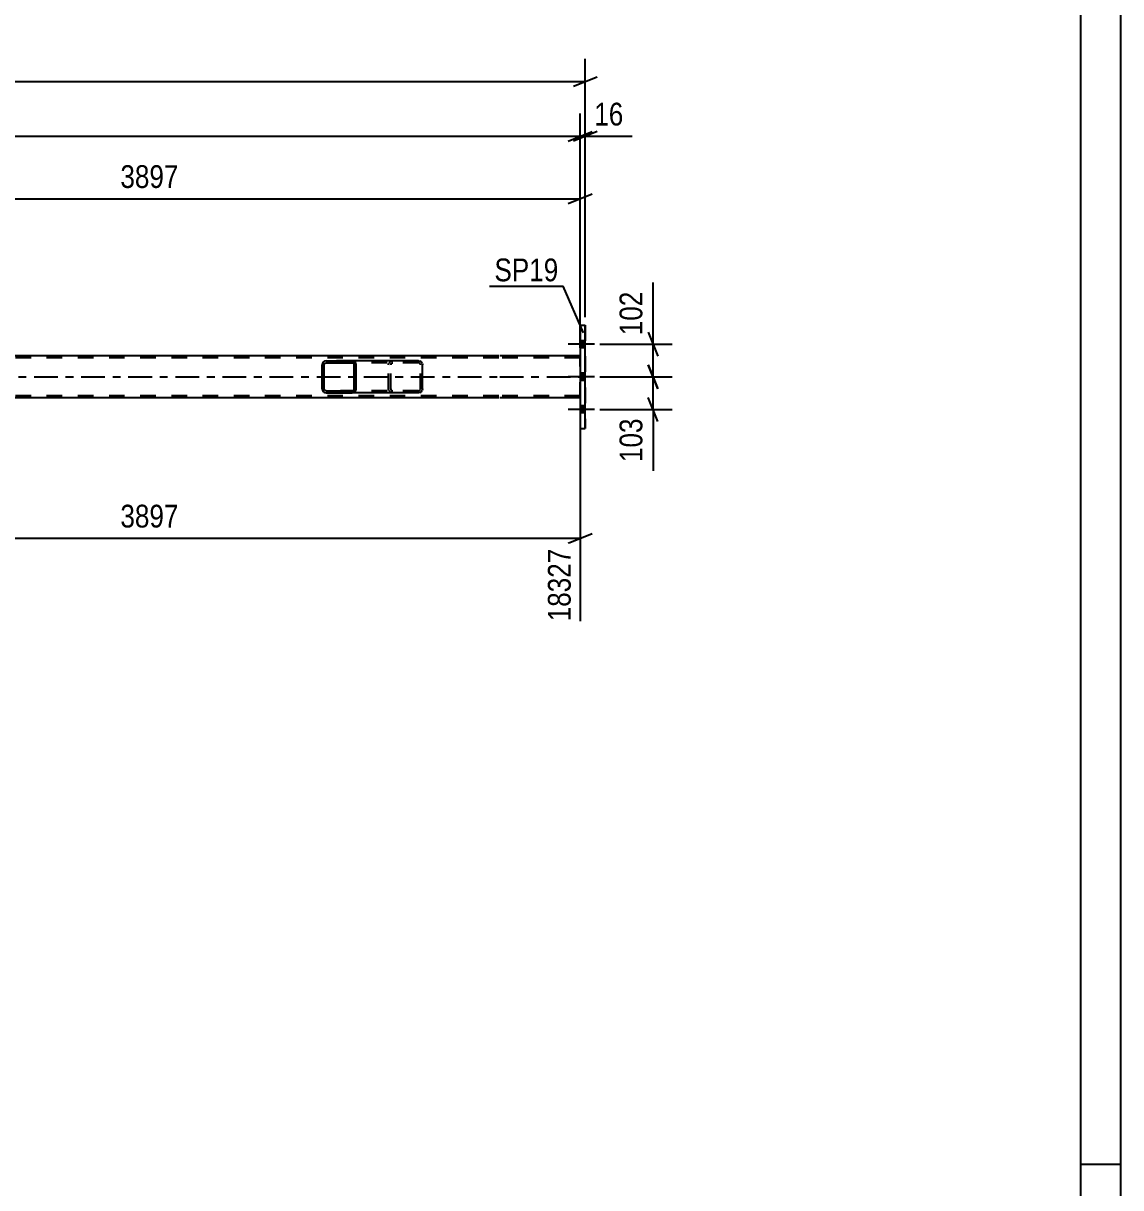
# Model space of a CAD drawing. Header units: millimetres. Extents: x 0 to 841, y 0 to 594.
# Drawn here: x 703.1 to 841, y 146.1 to 292.4 of the extents above; entities that cross this region are included whole.
import ezdxf

# ---------------------------------------------------------------- set-up
doc = ezdxf.new("R2010")
doc.units = ezdxf.units.MM
doc.linetypes.add('DXK_LINE_DOT2', pattern=[3.9198, 1.9599, -1.9599])
doc.linetypes.add('DXK_LINE_DOT3', pattern=[5.9187, 2.979, -0.9799, 0.9799, -0.9799])
doc.styles.add('Arial Narrow', font='ARIALN.TTF', dxfattribs={"height": 0.2})

# ---------------------------------------------------------------- blocks, each defined once
blk = doc.blocks.new('Unknown-814748436-1133')
at = {"color": 5, "linetype": 'Continuous'}
for p, q in [((841, 0), (841, 594)), ((836, 5), (836, 589)), ((841, 149), (836, 149))]:
    blk.add_line(p, q, dxfattribs=at)
blk = doc.blocks.new('Bolt-814748436-2485 - 2466')
at = {"linetype": 'Continuous'}
for points in [[(773.71, 251.66), (773.71, 252.54), (773.07, 252.54), (773.07, 251.66)], [(773.71, 251.66), (773.71, 252.54), (773.07, 252.54), (773.07, 251.66)], [(773.71, 251.66), (773.71, 252.54), (773.07, 252.54), (773.07, 251.66)], [(773.71, 247.56), (773.71, 248.44), (773.07, 248.44), (773.07, 247.56)], [(773.71, 247.56), (773.71, 248.44), (773.07, 248.44), (773.07, 247.56)], [(773.71, 243.46), (773.71, 244.34), (773.07, 244.34), (773.07, 243.46)], [(773.71, 243.46), (773.71, 244.34), (773.07, 244.34), (773.07, 243.46)], [(773.71, 243.46), (773.71, 244.34), (773.07, 244.34), (773.07, 243.46)]]:
    blk.add_hatch(color=1, dxfattribs=at).paths.add_polyline_path(points)
at = {"color": 1, "linetype": 'Continuous'}
for p, q in [((774.87, 252.1), (771.55, 252.1)), ((774.87, 252.1), (771.55, 252.1)), ((774.87, 252.1), (771.55, 252.1)), ((773.71, 252.54), (773.07, 252.54)), ((773.71, 252.54), (773.07, 252.54)), ((773.71, 252.54), (773.07, 252.54)), ((773.71, 251.66), (773.07, 251.66)), ((773.71, 251.66), (773.07, 251.66)), ((773.71, 251.66), (773.07, 251.66)), ((774.87, 248), (771.55, 248)), ((774.87, 248), (771.55, 248)), ((773.71, 248.44), (773.07, 248.44)), ((773.71, 248.44), (773.07, 248.44)), ((773.71, 247.56), (773.07, 247.56)), ((773.71, 247.56), (773.07, 247.56)), ((774.87, 243.9), (771.55, 243.9)), ((774.87, 243.9), (771.55, 243.9)), ((774.87, 243.9), (771.55, 243.9)), ((773.71, 244.34), (773.07, 244.34)), ((773.71, 244.34), (773.07, 244.34)), ((773.71, 244.34), (773.07, 244.34)), ((773.71, 243.46), (773.07, 243.46)), ((773.71, 243.46), (773.07, 243.46)), ((773.71, 243.46), (773.07, 243.46))]:
    blk.add_line(p, q, dxfattribs=at)
blk = doc.blocks.new('Part-814748436-2548 - 2466')
at = {"color": 7, "linetype": 'DXK_LINE_DOT2'}
for p, q in [((762.85, 250.4), (100.73, 250.4)), ((773.07, 250.4), (762.95, 250.4)), ((773.07, 250.64), (773.07, 245.36)), ((773.07, 245.36), (773.07, 250.6)), ((762.85, 245.6), (100.73, 245.6)), ((773.07, 245.6), (762.95, 245.6))]:
    blk.add_line(p, q, dxfattribs=at)
at = {"color": 2, "linetype": 'Continuous'}
for p, q in [((762.85, 250.64), (670, 250.64)), ((773.07, 250.64), (762.95, 250.64)), ((762.85, 245.36), (670, 245.36)), ((773.07, 245.36), (762.95, 245.36))]:
    blk.add_line(p, q, dxfattribs=at)
at = {"color": 7, "linetype": 'DXK_LINE_DOT3'}
for p, q in [((100.73, 248), (762.85, 248)), ((762.95, 248), (773.07, 248))]:
    blk.add_line(p, q, dxfattribs=at)
blk = doc.blocks.new('Part-814748436-2602 - 2466')
at = {"color": 2, "linetype": 'Continuous'}
for p, q in [((773.07, 254.5), (773.07, 254.5)), ((773.07, 254.5), (773.71, 254.5)), ((773.07, 254.5), (773.07, 241.5)), ((773.71, 241.5), (773.71, 254.5)), ((773.07, 241.5), (773.07, 241.5)), ((773.07, 241.5), (773.71, 241.5))]:
    blk.add_line(p, q, dxfattribs=at)
at = {"color": 7, "linetype": 'DXK_LINE_DOT2'}
for p, q in [((773.07, 254.5), (773.07, 241.5)), ((773.71, 254.5), (773.71, 254.5)), ((773.71, 254.5), (773.71, 241.5)), ((773.71, 241.5), (773.71, 241.5))]:
    blk.add_line(p, q, dxfattribs=at)
blk = doc.blocks.new('Part-814748436-2741 - 2466')
at = {"linetype": 'Continuous'}
h = blk.add_hatch(dxfattribs=at)
h.set_pattern_fill('', scale=0.7, style=0, pattern_type=0)
h.set_pattern_definition([(45, (744.8632, 249.7046), (-1.57154, 1.57154), [])])
h.paths.add_polyline_path([(744.9, 249.52), (744.86, 249.7), (744.75, 249.86), (744.59, 249.96), (744.39, 250), (741.16, 250), (740.96, 249.96), (740.79, 249.86), (740.68, 249.7), (740.65, 249.52), (740.65, 246.48), (740.68, 246.3), (740.79, 246.14), (740.96, 246.04), (741.16, 246), (744.39, 246), (744.59, 246.04), (744.75, 246.14), (744.86, 246.3), (744.9, 246.48)])
h.paths.add_polyline_path([(744.63, 246.39), (744.57, 246.31), (744.49, 246.26), (744.39, 246.24), (741.16, 246.24), (741.06, 246.26), (740.98, 246.31), (740.92, 246.39), (740.9, 246.48), (740.9, 249.52), (740.92, 249.61), (740.98, 249.69), (741.06, 249.74), (741.16, 249.76), (744.39, 249.76), (744.49, 249.74), (744.57, 249.69), (744.63, 249.61), (744.65, 249.52), (744.65, 246.48)])
at = {"color": 2, "linetype": 'Continuous'}
for p, q in [((740.68, 249.7), (740.65, 249.52)), ((740.65, 246.48), (740.65, 249.52)), ((740.9, 249.52), (740.92, 249.61)), ((740.9, 246.48), (740.9, 249.52)), ((740.92, 249.61), (740.98, 249.69)), ((741.16, 250), (740.96, 249.96)), ((740.98, 249.69), (741.06, 249.74)), ((741.06, 249.74), (741.16, 249.76)), ((741.16, 250), (744.39, 250)), ((741.16, 249.76), (744.39, 249.76)), ((752.74, 250), (744.39, 250)), ((744.59, 249.96), (744.39, 250)), ((744.39, 249.76), (744.49, 249.74)), ((744.49, 249.74), (744.57, 249.69)), ((744.57, 249.69), (744.63, 249.61)), ((744.63, 249.61), (744.65, 249.52)), ((744.65, 246.48), (744.65, 249.52)), ((744.9, 249.52), (744.86, 249.7)), ((744.9, 246.48), (744.9, 249.52)), ((752.74, 250), (752.94, 249.96)), ((753.21, 249.7), (753.25, 249.52)), ((753.25, 246.48), (753.25, 249.52)), ((740.65, 246.48), (740.68, 246.3)), ((740.92, 246.39), (740.9, 246.48)), ((740.98, 246.31), (740.92, 246.39)), ((740.96, 246.04), (741.16, 246)), ((741.06, 246.26), (740.98, 246.31)), ((741.16, 246.24), (741.06, 246.26)), ((741.16, 246.24), (744.39, 246.24)), ((741.16, 246), (744.39, 246)), ((744.49, 246.26), (744.39, 246.24)), ((744.39, 246), (744.59, 246.04)), ((752.74, 246), (744.39, 246)), ((744.57, 246.31), (744.49, 246.26)), ((744.63, 246.39), (744.57, 246.31)), ((744.65, 246.48), (744.63, 246.39)), ((744.86, 246.3), (744.9, 246.48)), ((752.94, 246.04), (752.74, 246)), ((753.25, 246.48), (753.21, 246.3))]:
    blk.add_line(p, q, dxfattribs=at)
at = {"color": 7, "linetype": 'DXK_LINE_DOT2'}
for p, q in [((744.39, 250), (741.16, 250)), ((752.74, 249.76), (741.16, 249.76)), ((748.99, 249.52), (749.03, 249.7)), ((748.99, 246.48), (748.99, 249.52)), ((749.27, 249.61), (749.25, 249.52)), ((749.25, 246.48), (749.25, 249.52)), ((749.32, 249.69), (749.27, 249.61)), ((749.31, 249.96), (749.51, 250)), ((749.32, 249.69), (749.35, 249.7)), ((749.35, 249.7), (749.41, 249.74)), ((749.41, 249.74), (749.51, 249.76)), ((752.84, 249.74), (752.74, 249.76)), ((752.92, 249.69), (752.84, 249.74)), ((752.98, 249.61), (752.92, 249.69)), ((753, 249.52), (752.98, 249.61)), ((753, 246.48), (753, 249.52)), ((752.74, 246.24), (741.16, 246.24)), ((744.39, 246), (741.16, 246)), ((749.03, 246.3), (748.99, 246.48)), ((749.25, 246.48), (749.27, 246.39)), ((749.27, 246.39), (749.32, 246.31)), ((749.51, 246), (749.31, 246.04)), ((749.32, 246.31), (749.35, 246.3)), ((749.35, 246.3), (749.41, 246.26)), ((749.41, 246.26), (749.51, 246.24)), ((752.74, 246.24), (752.84, 246.26)), ((752.84, 246.26), (752.92, 246.31)), ((752.92, 246.31), (752.98, 246.39)), ((752.98, 246.39), (753, 246.48))]:
    blk.add_line(p, q, dxfattribs=at)
at = {"color": 2, "linetype": 'Continuous'}
for centre, start, end in [((741.14, 249.5), 110.7583, 155.68), ((744.41, 249.5), 24.32, 69.2417), ((752.76, 249.5), 24.3199, 69.2417), ((741.14, 246.5), 204.32, 249.2417), ((744.41, 246.5), 290.7583, 335.68), ((752.76, 246.5), 290.7583, 335.6801)]:
    blk.add_arc(centre, 0.496, start, end, dxfattribs=at)
at = {"color": 7, "linetype": 'DXK_LINE_DOT2'}
for centre, start, end in [((749.49, 249.5), 110.7583, 155.6801), ((749.49, 246.5), 204.3199, 249.2417)]:
    blk.add_arc(centre, 0.496, start, end, dxfattribs=at)
blk = doc.blocks.new('StraightDimension-814748436-8624 - 2466')
at = {"color": 7, "linetype": 'Continuous'}
for p, q in [((773.07, 255.5), (773.07, 281.09)), ((90.51, 278.24), (773.07, 278.24)), ((771.57, 277.64), (774.57, 278.84))]:
    blk.add_line(p, q, dxfattribs=at)
blk = doc.blocks.new('StraightDimension-814748436-2814 - 2466')
at = {"color": 7, "linetype": 'Continuous'}
for p, q in [((773.07, 244.36), (773.07, 217.27)), ((664.8, 235.96), (664.8, 217.27)), ((666.3, 228.31), (663.3, 227.11)), ((664.8, 227.71), (773.07, 227.71)), ((771.57, 227.11), (774.57, 228.31))]:
    blk.add_line(p, q, dxfattribs=at)
at = {"color": 0}
blk.add_wipeout([(723.19, 228.46), (723.19, 232.66), (714.68, 232.66), (714.68, 228.46)], dxfattribs=at)
at = {"color": 3, "style": 'Arial Narrow'}
blk.add_text('3897', height=2.863, dxfattribs=at).set_placement((715.28, 229.06))
at = {"color": 0, "linetype": 'Continuous'}
blk.add_wipeout([(772.47, 227.01), (768.27, 227.01), (768.27, 216.67), (772.47, 216.67)], dxfattribs=at)
at = {"color": 3, "linetype": 'Continuous', "style": 'Arial Narrow'}
blk.add_text('18327', height=2.863, rotation=90.0002, dxfattribs=at).set_placement((771.87, 217.27))
blk = doc.blocks.new('StraightDimension-814748436-2839 - 2466')
at = {"color": 7, "linetype": 'Continuous'}
for p, q in [((664.8, 260.04), (664.8, 273.24)), ((773.07, 251.64), (773.07, 273.24)), ((666.3, 270.99), (663.3, 269.79)), ((771.57, 269.79), (774.57, 270.99)), ((664.8, 270.39), (773.07, 270.39))]:
    blk.add_line(p, q, dxfattribs=at)
at = {"color": 0}
blk.add_wipeout([(723.19, 271.14), (723.19, 275.34), (714.68, 275.34), (714.68, 271.14)], dxfattribs=at)
at = {"color": 3, "style": 'Arial Narrow'}
blk.add_text('3897', height=2.863, dxfattribs=at).set_placement((715.28, 271.74))
blk = doc.blocks.new('StraightDimension-814748436-2917 - 2466')
at = {"color": 7, "linetype": 'Continuous'}
for p, q in [((773.71, 255.5), (773.71, 287.97)), ((772.21, 284.52), (775.21, 285.72)), ((89.87, 285.12), (773.71, 285.12))]:
    blk.add_line(p, q, dxfattribs=at)
blk = doc.blocks.new('StraightDimension-814748436-8623 - 2466')
at = {"color": 7, "linetype": 'Continuous'}
for p, q in [((773.07, 255.5), (773.07, 281.09)), ((773.71, 255.5), (773.71, 281.09)), ((771.57, 277.64), (774.57, 278.84)), ((775.21, 278.84), (772.21, 277.64)), ((773.07, 278.24), (773.71, 278.24)), ((773.71, 278.24), (779.62, 278.24)), ((773.71, 278.24), (779.62, 278.24))]:
    blk.add_line(p, q, dxfattribs=at)
at = {"color": 0}
blk.add_wipeout([(779.09, 278.99), (779.09, 283.19), (774.24, 283.19), (774.24, 278.99)], dxfattribs=at)
at = {"color": 3, "style": 'Arial Narrow'}
blk.add_text('16', height=2.863, dxfattribs=at).set_placement((774.84, 279.59))
blk = doc.blocks.new('StraightDimension-814748436-17318 - 2466')
at = {"color": 7, "linetype": 'Continuous'}
for p, q in [((782.23, 252.1), (782.23, 259.84)), ((782.23, 252.1), (782.23, 259.84)), ((781.63, 253.6), (782.83, 250.6)), ((775.55, 252.1), (784.63, 252.1)), ((782.23, 248), (782.23, 252.1)), ((782.83, 246.5), (781.63, 249.5)), ((775.55, 248), (784.63, 248))]:
    blk.add_line(p, q, dxfattribs=at)
at = {"color": 0}
blk.add_wipeout([(781.48, 259.31), (777.28, 259.31), (777.28, 252.63), (781.48, 252.63)], dxfattribs=at)
at = {"color": 3, "style": 'Arial Narrow'}
blk.add_text('102', height=2.863, rotation=90.0002, dxfattribs=at).set_placement((780.88, 253.23))
blk = doc.blocks.new('StraightDimension-814748436-17319 - 2466')
at = {"color": 7, "linetype": 'Continuous'}
for p, q in [((781.63, 249.5), (782.83, 246.5)), ((775.55, 248), (784.63, 248)), ((782.23, 243.9), (782.23, 248)), ((782.83, 242.4), (781.63, 245.4)), ((775.55, 243.9), (784.63, 243.9)), ((782.23, 243.9), (782.23, 236.17)), ((782.23, 243.9), (782.23, 236.17))]:
    blk.add_line(p, q, dxfattribs=at)
at = {"color": 0}
blk.add_wipeout([(781.48, 243.38), (777.28, 243.38), (777.28, 236.69), (781.48, 236.69)], dxfattribs=at)
at = {"color": 3, "style": 'Arial Narrow'}
blk.add_text('103', height=2.863, rotation=90.0002, dxfattribs=at).set_placement((780.88, 237.29))
blk = doc.blocks.new('Mark-814748436-2598 - 2466')
at = {"color": 0}
blk.add_wipeout([(770.33, 260.01), (770.33, 263.01), (762.29, 263.01), (762.29, 260.01)], dxfattribs=at)
blk.add_wipeout([(770.33, 260.01), (770.33, 263.01), (762.29, 263.01), (762.29, 260.01)], dxfattribs=at)
at = {"color": 30, "linetype": 'Continuous'}
for p in [(761.69, 259.41), (773.48, 253.54)]:
    blk.add_line(p, (770.93, 259.41), dxfattribs=at)
at = {"color": 3, "style": 'Arial Narrow'}
blk.add_text('SP19', height=2.863, dxfattribs=at).set_placement((762.29, 260.01))

msp = doc.modelspace()

# ---------------------------------------------------------------- block references
for name in ['Unknown-814748436-1133', 'Part-814748436-2602 - 2466', 'Bolt-814748436-2485 - 2466', 'Part-814748436-2548 - 2466', 'Part-814748436-2741 - 2466']:
    msp.add_blockref(name, (0, 0))

# ---------------------------------------------------------------- next in the draw order: block references
for name in ['StraightDimension-814748436-8624 - 2466', 'StraightDimension-814748436-2814 - 2466']:
    msp.add_blockref(name, (0, 0))

# ---------------------------------------------------------------- next in the draw order: block references
msp.add_blockref('StraightDimension-814748436-2839 - 2466', (0, 0))

# ---------------------------------------------------------------- next in the draw order: block references
msp.add_blockref('StraightDimension-814748436-2917 - 2466', (0, 0))

# ---------------------------------------------------------------- next in the draw order: block references
msp.add_blockref('StraightDimension-814748436-8623 - 2466', (0, 0))

# ---------------------------------------------------------------- next in the draw order: block references
for name in ['Mark-814748436-2598 - 2466', 'StraightDimension-814748436-17318 - 2466']:
    msp.add_blockref(name, (0, 0))

# ---------------------------------------------------------------- next in the draw order: block references
msp.add_blockref('StraightDimension-814748436-17319 - 2466', (0, 0))

doc.saveas('drawing.dxf')
